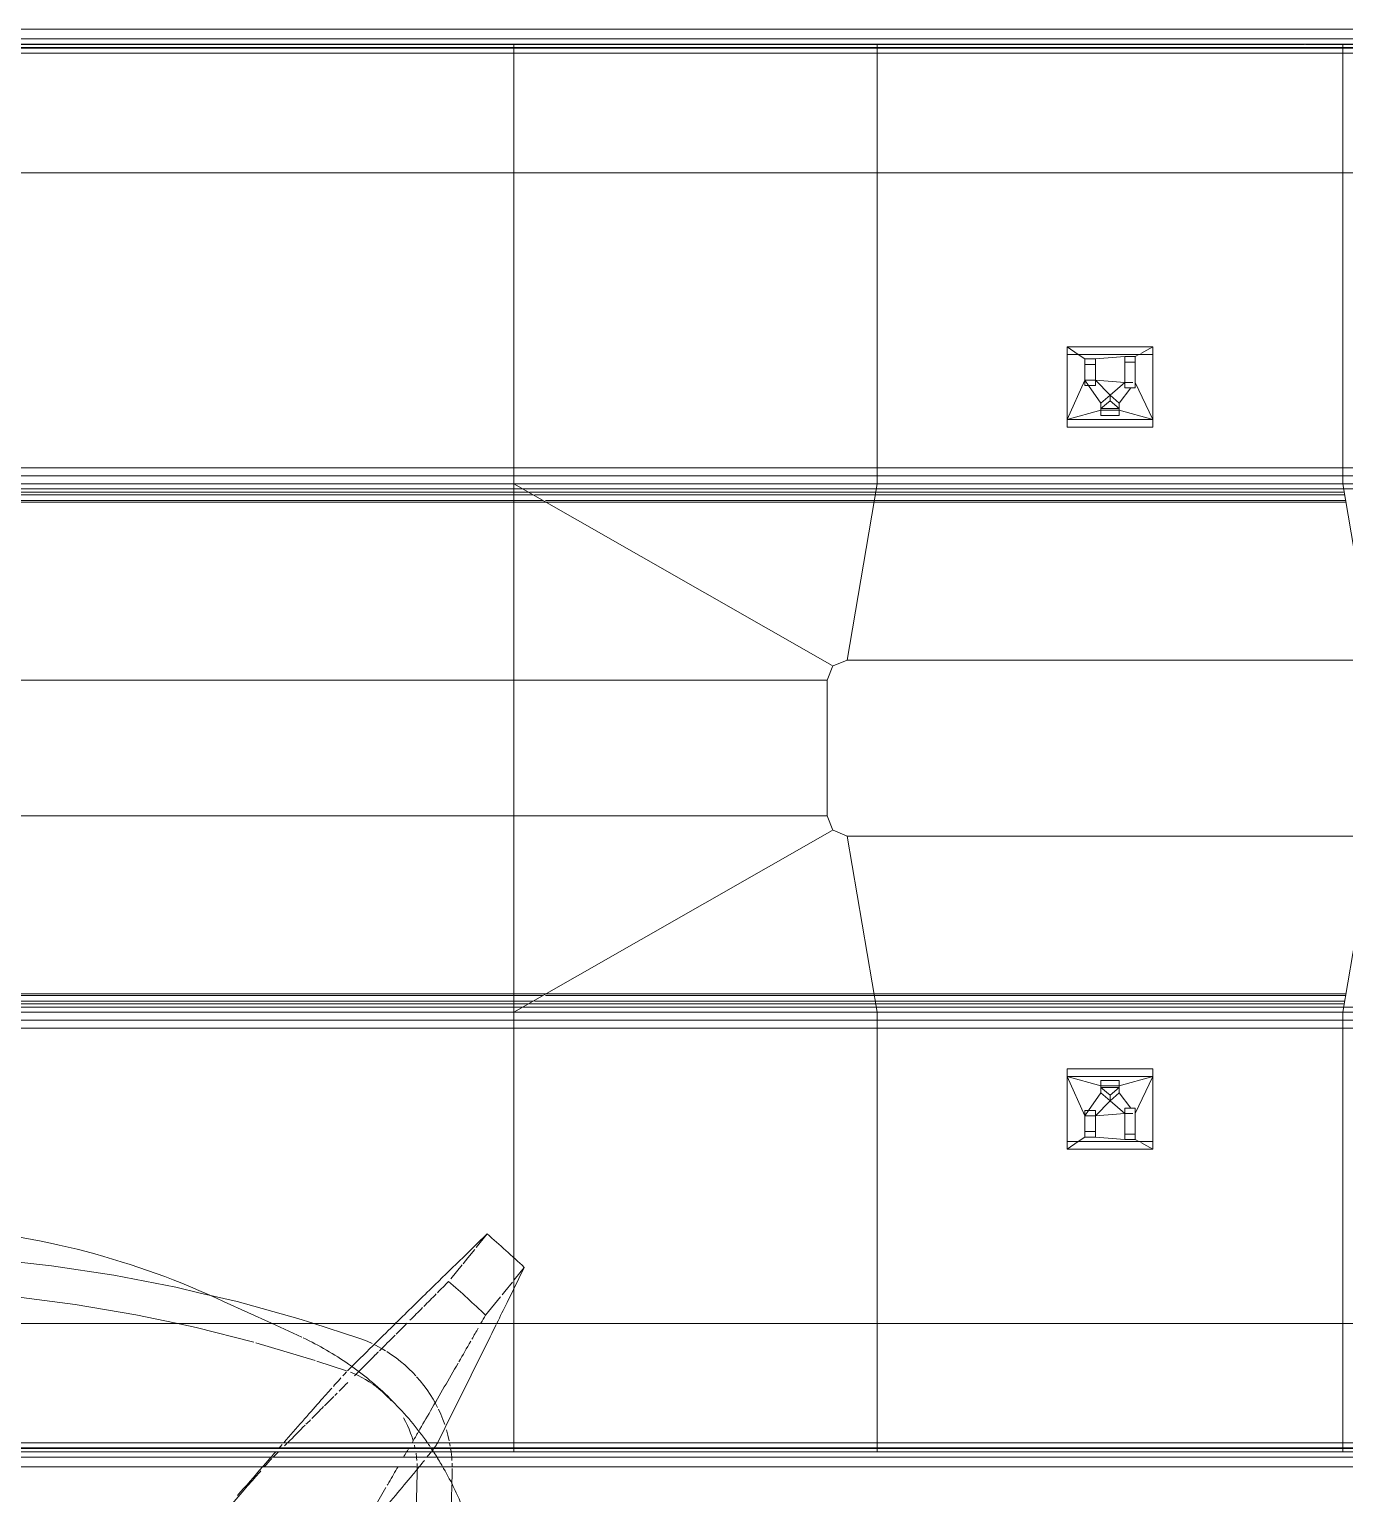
# Model space of a CAD drawing. Header units: inches. Extents: x 11834 to 13024, y -8101 to -6934.
# Drawn here: x 12537.18 to 12553.65, y -7416.22 to -7397.88 of the extents above; entities that cross this region are included whole.
import ezdxf

# ---------------------------------------------------------------- set-up
doc = ezdxf.new("R2010")
doc.units = ezdxf.units.IN
doc.header["$MEASUREMENT"] = 0
doc.layers.add('G-IMPT', color=8, linetype='Continuous', lineweight=9)
doc.layers.add('I-FURN', color=30, linetype='Continuous', lineweight=9)

# ---------------------------------------------------------------- blocks, each defined once
blk = doc.blocks.new('campfire - campfire_dwg-V1-FIRST FLOOR POWER _ SIGNAL')
at = {"layer": 'G-IMPT'}
for p, q in [((0, 0), (60, 0)), ((0.118, 0), (60, 0)), ((0.118, -0.118), (59.882, -0.118)), ((59.882, -0.118), (0.118, -0.118)), ((0.118, -0.118), (59.882, -0.118)), ((59.882, -0.118), (0.118, -0.118)), ((27.086, -0.185), (22.537, -0.185)), ((27.086, -0.188), (22.537, -0.188)), ((27.086, -0.228), (22.537, -0.228)), ((27.086, -0.236), (22.537, -0.236)), ((27.086, -0.3), (22.537, -0.3)), ((27.086, -0.185), (32.914, -0.185)), ((27.086, -0.188), (27.086, -0.185)), ((27.086, -0.228), (27.086, -0.185)), ((27.086, -0.228), (27.086, -0.188)), ((27.552, -0.188), (27.086, -0.188)), ((32.914, -0.228), (27.086, -0.228)), ((27.086, -0.3), (27.086, -0.228)), ((27.086, -1.795), (27.086, -0.236)), ((27.086, -0.236), (32.914, -0.236)), ((27.086, -0.3), (32.914, -0.3)), ((27.086, -1.795), (27.086, -0.3)), ((32.914, -0.188), (27.564, -0.188)), ((32.914, -0.185), (37.463, -0.185)), ((32.914, -0.188), (32.914, -0.185)), ((32.914, -0.228), (32.914, -0.185)), ((32.914, -0.228), (32.914, -0.188)), ((32.914, -0.188), (37.463, -0.188)), ((32.914, -0.228), (37.463, -0.228)), ((32.914, -0.3), (32.914, -0.228)), ((32.914, -1.795), (32.914, -0.236)), ((32.914, -0.236), (37.463, -0.236)), ((32.914, -0.3), (32.914, -1.795)), ((32.914, -0.3), (37.463, -0.3)), ((37.463, -0.185), (59.1, -0.185)), ((37.463, -0.188), (37.463, -0.185)), ((37.463, -0.228), (37.463, -0.185)), ((37.463, -0.228), (37.463, -0.188)), ((37.463, -0.188), (59.1, -0.188)), ((37.463, -0.228), (59.1, -0.228)), ((37.463, -0.228), (37.463, -0.3)), ((37.463, -1.795), (37.463, -0.236)), ((37.463, -0.236), (59.1, -0.236)), ((37.463, -0.3), (59.1, -0.3)), ((37.463, -0.3), (37.463, -1.795)), ((22.537, -1.795), (27.086, -1.795)), ((27.086, -1.795), (32.914, -1.795)), ((27.086, -5.493), (27.086, -1.795)), ((32.914, -1.795), (37.463, -1.795)), ((32.914, -5.493), (32.914, -1.795)), ((37.463, -1.795), (59.1, -1.795)), ((37.463, -5.493), (37.463, -1.795)), ((29.463, -4.072), (29.463, -3.978)), ((29.463, -3.978), (29.463, -4.072)), ((30.538, -3.978), (29.463, -3.978)), ((29.463, -3.978), (29.614, -4.059)), ((30.538, -3.978), (30.398, -4.072)), ((30.538, -4.072), (30.538, -3.978)), ((30.538, -3.978), (30.538, -4.072)), ((29.463, -4.886), (29.463, -4.072)), ((30.538, -4.072), (29.463, -4.072)), ((29.463, -4.981), (29.463, -4.072)), ((29.638, -4.072), (29.685, -4.097)), ((29.685, -4.097), (29.685, -4.422)), ((29.685, -4.097), (29.685, -4.166)), ((29.685, -4.097), (29.815, -4.097)), ((29.685, -4.491), (29.685, -4.166)), ((29.685, -4.166), (29.815, -4.166)), ((29.815, -4.422), (29.815, -4.097)), ((29.815, -4.166), (29.815, -4.097)), ((30.183, -4.127), (29.815, -4.097)), ((29.815, -4.166), (29.815, -4.491)), ((30.183, -4.392), (30.183, -4.127)), ((30.183, -4.196), (30.183, -4.127)), ((30.183, -4.127), (30.317, -4.127)), ((30.183, -4.461), (30.183, -4.196)), ((30.183, -4.196), (30.317, -4.196)), ((30.398, -4.072), (30.317, -4.127)), ((30.317, -4.392), (30.317, -4.127)), ((30.317, -4.196), (30.317, -4.127)), ((30.317, -4.196), (30.317, -4.461)), ((30.538, -4.886), (30.538, -4.072)), ((30.538, -4.981), (30.538, -4.072)), ((30.183, -4.392), (29.815, -4.422)), ((30.183, -4.392), (30, -4.583)), ((30.183, -4.392), (30.317, -4.392)), ((30.183, -4.461), (30.183, -4.392)), ((30.317, -4.392), (30.269, -4.461)), ((30.317, -4.461), (30.317, -4.392)), ((30.538, -4.886), (30.317, -4.392)), ((29.463, -4.886), (29.685, -4.422)), ((29.685, -4.422), (29.685, -4.491)), ((29.685, -4.491), (29.815, -4.491)), ((29.713, -4.422), (29.815, -4.422)), ((29.738, -4.491), (29.884, -4.681)), ((29.815, -4.491), (29.815, -4.422)), ((29.815, -4.422), (30, -4.583)), ((30, -4.583), (29.884, -4.681)), ((30, -4.651), (30, -4.583)), ((30.116, -4.681), (30, -4.583)), ((30.269, -4.461), (30.116, -4.681)), ((30.183, -4.461), (30.317, -4.461)), ((29.463, -4.886), (29.884, -4.768)), ((30, -4.651), (29.884, -4.749)), ((29.884, -4.681), (29.884, -4.749)), ((29.884, -4.749), (29.884, -4.681)), ((29.884, -4.749), (29.884, -4.836)), ((30.116, -4.749), (29.884, -4.749)), ((29.884, -4.836), (29.884, -4.768)), ((30.116, -4.768), (29.884, -4.768)), ((30.116, -4.749), (30, -4.651)), ((30.116, -4.749), (30.116, -4.681)), ((30.116, -4.681), (30.116, -4.749)), ((30.116, -4.749), (30.116, -4.836)), ((30.116, -4.768), (30.116, -4.836)), ((30.538, -4.886), (30.116, -4.768)), ((29.463, -4.886), (29.463, -4.981)), ((29.463, -4.886), (30.538, -4.886)), ((30.116, -4.836), (29.884, -4.836)), ((30.538, -4.886), (30.538, -4.981)), ((30.538, -4.981), (29.463, -4.981)), ((27.086, -5.493), (22.537, -5.493)), ((27.086, -5.493), (27.086, -5.59)), ((32.914, -5.493), (27.086, -5.493)), ((32.914, -5.493), (37.463, -5.493)), ((32.914, -5.493), (32.914, -5.59)), ((37.463, -5.493), (55.834, -5.493)), ((37.463, -5.493), (37.463, -5.59)), ((27.086, -5.59), (22.537, -5.59)), ((27.086, -5.59), (27.086, -5.693)), ((32.914, -5.59), (27.086, -5.59)), ((32.914, -5.59), (37.463, -5.59)), ((32.914, -5.59), (32.914, -5.693)), ((37.463, -5.59), (55.834, -5.59)), ((37.463, -5.693), (37.463, -5.59)), ((55.778, -5.693), (4.222, -5.693)), ((55.778, -5.693), (4.222, -5.693)), ((27.071, -5.754), (4.222, -5.754)), ((27.086, -5.693), (22.537, -5.693)), ((27.086, -5.693), (26.709, -7.898)), ((27.063, -5.829), (37.207, -5.829)), ((37.269, -5.796), (27.068, -5.796)), ((27.068, -5.798), (37.265, -5.798)), ((37.347, -5.754), (27.076, -5.754)), ((32.914, -5.693), (27.086, -5.693)), ((32.914, -5.693), (33.291, -7.898)), ((37.463, -5.693), (32.914, -5.693)), ((33.479, -7.966), (37.463, -5.693)), ((37.226, -5.829), (55.778, -5.829)), ((37.279, -5.798), (55.778, -5.798)), ((55.778, -5.796), (37.283, -5.796)), ((55.778, -5.754), (37.356, -5.754)), ((37.463, -5.693), (55.778, -5.693)), ((37.463, -8.15), (37.463, -5.693)), ((27.047, -5.923), (55.778, -5.923)), ((27.05, -5.902), (37.067, -5.902)), ((37.096, -5.902), (55.778, -5.902)), ((26.709, -7.898), (33.291, -7.898)), ((26.709, -7.898), (33.291, -7.898)), ((33.466, -7.97), (33.291, -7.898)), ((33.466, -7.97), (33.291, -7.898)), ((33.469, -7.971), (33.543, -8.15)), ((33.543, -8.15), (33.469, -7.971)), ((33.543, -9.85), (33.543, -8.15)), ((33.543, -9.85), (33.543, -8.15)), ((37.463, -8.15), (33.543, -8.15)), ((37.463, -8.15), (55.778, -8.15)), ((37.463, -9.85), (37.463, -8.15)), ((33.469, -10.029), (33.543, -9.85)), ((33.469, -10.029), (33.543, -9.85)), ((33.543, -9.85), (37.463, -9.85)), ((37.463, -9.85), (55.778, -9.85)), ((37.463, -9.85), (37.463, -12.307)), ((33.466, -10.03), (33.291, -10.102)), ((33.291, -10.102), (33.466, -10.03)), ((33.479, -10.034), (37.463, -12.307)), ((26.709, -10.102), (33.291, -10.102)), ((33.291, -10.102), (26.709, -10.102)), ((27.086, -12.307), (26.709, -10.102)), ((32.914, -12.307), (33.291, -10.102)), ((27.047, -12.077), (55.779, -12.077)), ((37.067, -12.098), (27.05, -12.098)), ((55.779, -12.098), (37.096, -12.098)), ((27.071, -12.246), (4.222, -12.246)), ((37.207, -12.171), (27.063, -12.171)), ((37.265, -12.202), (27.068, -12.202)), ((37.269, -12.204), (27.068, -12.204)), ((37.347, -12.246), (27.076, -12.246)), ((55.778, -12.171), (37.226, -12.171)), ((55.778, -12.202), (37.279, -12.202)), ((55.778, -12.204), (37.283, -12.204)), ((55.778, -12.246), (37.356, -12.246)), ((4.222, -12.307), (55.778, -12.307)), ((4.222, -12.307), (55.778, -12.307)), ((27.086, -12.307), (22.537, -12.307)), ((27.086, -12.41), (22.537, -12.41)), ((32.914, -12.307), (27.086, -12.307)), ((27.086, -12.41), (27.086, -12.307)), ((27.086, -12.41), (32.914, -12.41)), ((27.086, -12.507), (27.086, -12.41)), ((32.914, -12.41), (32.914, -12.307)), ((37.463, -12.307), (32.914, -12.307)), ((32.914, -12.41), (37.463, -12.41)), ((32.914, -12.507), (32.914, -12.41)), ((37.463, -12.307), (55.778, -12.307)), ((37.463, -12.307), (37.463, -12.41)), ((37.463, -12.41), (55.834, -12.41)), ((37.463, -12.507), (37.463, -12.41)), ((27.086, -12.507), (22.537, -12.507)), ((27.086, -16.205), (27.086, -12.507)), ((32.914, -12.507), (27.086, -12.507)), ((32.914, -12.507), (37.463, -12.507)), ((32.914, -12.507), (32.914, -16.205)), ((37.463, -12.507), (55.834, -12.507)), ((37.463, -12.507), (37.463, -16.205)), ((29.463, -13.114), (29.463, -13.019)), ((29.463, -13.019), (29.463, -13.928)), ((29.463, -13.019), (30.538, -13.019)), ((30.538, -13.019), (30.538, -13.114)), ((30.538, -13.019), (30.538, -13.928)), ((29.463, -13.114), (29.463, -13.928)), ((29.463, -13.114), (29.884, -13.232)), ((29.463, -13.114), (29.685, -13.578)), ((29.463, -13.114), (30.538, -13.114)), ((29.884, -13.164), (29.884, -13.232)), ((29.884, -13.164), (30.116, -13.164)), ((29.884, -13.251), (29.884, -13.164)), ((30.538, -13.114), (30.116, -13.232)), ((30.116, -13.232), (30.116, -13.164)), ((30.116, -13.251), (30.116, -13.164)), ((30.538, -13.114), (30.317, -13.608)), ((30.538, -13.114), (30.538, -13.928)), ((29.738, -13.509), (29.884, -13.319)), ((30.116, -13.232), (29.884, -13.232)), ((29.884, -13.319), (29.884, -13.251)), ((29.884, -13.251), (29.884, -13.319)), ((30, -13.349), (29.884, -13.251)), ((30.116, -13.251), (29.884, -13.251)), ((30, -13.417), (29.884, -13.319)), ((30.116, -13.251), (30, -13.349)), ((30.116, -13.319), (30, -13.417)), ((30, -13.417), (30, -13.349)), ((30.116, -13.319), (30.116, -13.251)), ((30.116, -13.319), (30.116, -13.251)), ((30.269, -13.539), (30.116, -13.319)), ((29.685, -13.578), (29.685, -13.509)), ((29.685, -13.509), (29.685, -13.834)), ((29.685, -13.509), (29.815, -13.509)), ((29.815, -13.578), (30, -13.417)), ((29.815, -13.509), (29.815, -13.578)), ((29.815, -13.509), (29.815, -13.834)), ((30.183, -13.608), (30, -13.417)), ((30.183, -13.539), (30.183, -13.608)), ((30.183, -13.539), (30.183, -13.804)), ((30.183, -13.539), (30.317, -13.539)), ((30.317, -13.608), (30.269, -13.539)), ((30.317, -13.539), (30.317, -13.608)), ((30.317, -13.539), (30.317, -13.804)), ((29.685, -13.578), (29.685, -13.903)), ((29.713, -13.578), (29.815, -13.578)), ((29.815, -13.578), (29.815, -13.903)), ((30.183, -13.608), (29.815, -13.578)), ((30.183, -13.608), (30.317, -13.608)), ((30.183, -13.873), (30.183, -13.608)), ((30.317, -13.608), (30.317, -13.873)), ((29.463, -13.928), (29.463, -14.022)), ((29.463, -13.928), (29.463, -14.022)), ((30.538, -13.928), (29.463, -13.928)), ((29.638, -13.928), (29.685, -13.903)), ((29.685, -13.903), (29.685, -13.834)), ((29.815, -13.834), (29.685, -13.834)), ((29.685, -13.903), (29.815, -13.903)), ((29.815, -13.834), (29.815, -13.903)), ((30.183, -13.873), (29.815, -13.903)), ((30.183, -13.804), (30.183, -13.873)), ((30.317, -13.804), (30.183, -13.804)), ((30.183, -13.873), (30.317, -13.873)), ((30.317, -13.804), (30.317, -13.873)), ((30.398, -13.928), (30.317, -13.873)), ((30.538, -14.022), (30.398, -13.928)), ((30.538, -13.928), (30.538, -14.022)), ((30.538, -13.928), (30.538, -14.022)), ((29.463, -14.022), (29.614, -13.941)), ((30.538, -14.022), (29.463, -14.022)), ((22.537, -16.205), (27.086, -16.205)), ((27.086, -16.205), (32.914, -16.205)), ((27.086, -17.764), (27.086, -16.205)), ((27.086, -17.7), (27.086, -16.205)), ((37.463, -16.205), (32.914, -16.205)), ((32.914, -16.205), (32.914, -17.764)), ((32.914, -17.7), (32.914, -16.205)), ((37.463, -16.205), (59.1, -16.205)), ((37.463, -16.205), (37.463, -17.764)), ((37.463, -17.7), (37.463, -16.205)), ((22.537, -17.7), (27.086, -17.7)), ((27.086, -17.764), (22.537, -17.764)), ((27.086, -17.772), (22.537, -17.772)), ((27.086, -17.7), (27.086, -17.772)), ((27.086, -17.7), (32.914, -17.7)), ((32.914, -17.764), (27.086, -17.764)), ((27.086, -17.772), (27.086, -17.812)), ((27.086, -17.772), (27.086, -17.815)), ((27.086, -17.772), (32.914, -17.772)), ((32.914, -17.772), (32.914, -17.7)), ((32.914, -17.7), (37.463, -17.7)), ((32.914, -17.764), (37.463, -17.764)), ((32.914, -17.772), (32.914, -17.812)), ((32.914, -17.772), (37.463, -17.772)), ((32.914, -17.772), (32.914, -17.815)), ((37.463, -17.772), (37.463, -17.7)), ((37.463, -17.7), (59.1, -17.7)), ((37.463, -17.764), (59.1, -17.764)), ((37.463, -17.772), (37.463, -17.812)), ((37.463, -17.772), (59.1, -17.772)), ((37.463, -17.772), (37.463, -17.815)), ((0.118, -17.882), (59.882, -17.882)), ((59.882, -17.882), (0.118, -17.882)), ((59.882, -17.882), (0.118, -17.882)), ((0.118, -17.882), (59.882, -17.882)), ((27.086, -17.812), (22.537, -17.812)), ((27.086, -17.815), (22.537, -17.815)), ((27.086, -17.812), (27.086, -17.815)), ((27.552, -17.812), (27.086, -17.812)), ((32.914, -17.815), (27.086, -17.815)), ((32.914, -17.812), (27.564, -17.812)), ((32.914, -17.812), (32.914, -17.815)), ((37.463, -17.812), (32.914, -17.812)), ((32.914, -17.815), (37.463, -17.815)), ((37.463, -17.812), (37.463, -17.815)), ((37.463, -17.812), (59.1, -17.812)), ((37.463, -17.815), (59.1, -17.815)), ((60, -18), (0, -18)), ((60, -18), (0.118, -18))]:
    blk.add_line(p, q, dxfattribs=at)
blk = doc.blocks.new('campfire - campfire-V2-FIRST FLOOR POWER _ SIGNAL')
blk.add_blockref('campfire - campfire_dwg-V1-FIRST FLOOR POWER _ SIGNAL', (0, 0))
blk = doc.blocks.new('HighTower_Nadia_Bob_BarStool - HighTower_Nadia_Bob_BarStool-6986173-FIRST FLOOR POWER _ SIGNAL')
at = {"layer": 'I-FURN'}
for p, q in [((-7.299, 3.248), (-7.586, -6.424)), ((-7.153, -6.576), (-7.023, -2.2)), ((-4.409, -5.701), (-4.987, -6.368)), ((-7.59, -6.563), (-7.591, -6.633)), ((-7.586, -6.434), (-7.59, -6.563)), ((-7.153, -6.615), (-7.153, -6.576)), ((-7.59, -6.656), (-7.589, -6.699)), ((-7.587, -6.732), (-7.584, -6.773)), ((-7.584, -6.774), (-7.576, -6.841)), ((-7.153, -6.656), (-7.153, -6.627)), ((-7.15, -6.698), (-7.152, -6.668)), ((-7.144, -6.772), (-7.148, -6.732)), ((-7.137, -6.824), (-7.144, -6.774)), ((-7.576, -6.846), (-7.57, -6.883)), ((-7.566, -6.912), (-7.557, -6.954)), ((-7.116, -6.927), (-7.123, -6.893)), ((-7.087, -7.028), (-7.102, -6.978)), ((-6.795, -7.517), (-6.828, -7.481)), ((-6.55, -7.72), (-6.586, -7.696)), ((-6.316, -7.839), (-6.365, -7.819)), ((-5.896, -7.979), (-6.267, -7.857)), ((-6.942, -7.975), (-6.887, -8.018)), ((-6.887, -8.018), (-6.83, -8.059)), ((-6.83, -8.059), (-6.771, -8.098)), ((-5.133, -8.208), (-5.872, -7.988)), ((-6.644, -8.17), (-6.612, -8.186)), ((-4.385, -8.398), (-5.107, -8.214)), ((-6.409, -8.27), (-5.845, -8.452)), ((-5.705, -8.28), (-5.329, -8.452)), ((-4.132, -8.452), (-4.385, -8.398)), ((-8.008, -8.553), (-8.194, -8.783)), ((-5.329, -8.452), (-4.736, -8.722)), ((-8.366, -8.995), (-8.492, -9.151)), ((-7.715, -9.185), (-7.573, -9.01)), ((-8.028, -9.571), (-7.889, -9.4))]:
    blk.add_line(p, q, dxfattribs=at)
at = {"layer": 'I-FURN', "flags": 128}
for points in [[(-7.552, -6.981), (-7.536, -7.049), (-7.518, -7.116)], [(-7.05, -7.126), (-7.069, -7.078), (-7.087, -7.028)], [(-6.98, -7.267), (-7.005, -7.221), (-7.028, -7.174), (-7.049, -7.127)], [(-7.496, -7.183), (-7.472, -7.249), (-7.446, -7.313), (-7.416, -7.377)], [(-7.405, -7.399), (-7.385, -7.439), (-7.35, -7.5), (-7.314, -7.56), (-7.275, -7.618), (-7.234, -7.675), (-7.19, -7.73), (-7.144, -7.783)], [(-6.594, -7.69), (-6.636, -7.659), (-6.677, -7.627), (-6.717, -7.593), (-6.755, -7.557), (-6.792, -7.519)], [(-7.135, -7.793), (-7.097, -7.834), (-7.047, -7.883), (-6.995, -7.93), (-6.942, -7.975)], [(-6.459, -7.773), (-6.505, -7.747), (-6.55, -7.72)], [(-6.365, -7.819), (-6.413, -7.797), (-6.459, -7.773)], [(-6.754, -8.108), (-6.711, -8.134), (-6.65, -8.167)], [(-6.587, -8.198), (-6.523, -8.227), (-6.458, -8.253), (-6.409, -8.27)], [(-5.845, -8.452), (-5.658, -8.512), (-4.897, -8.723), (-4.436, -8.831)], [(4.139, -8.452), (4.037, -8.476), (3.279, -8.622), (2.516, -8.738), (1.749, -8.823), (0.979, -8.878), (0.208, -8.902), (-0.564, -8.894), (-1.335, -8.856), (-2.103, -8.788), (-2.869, -8.688), (-3.63, -8.558), (-4.132, -8.452)], [(-8.216, -8.81), (-8.25, -8.852), (-8.343, -8.967)], [(-4.436, -8.831), (-4.129, -8.903), (-3.354, -9.053), (-2.573, -9.172), (-1.789, -9.259), (-1.002, -9.315), (-0.213, -9.339), (0.577, -9.332), (1.365, -9.293), (2.151, -9.223), (2.934, -9.121), (3.712, -8.988), (4.417, -8.838)], [(-7.871, -9.378), (-7.786, -9.273), (-7.725, -9.198)]]:
    blk.add_lwpolyline(points, dxfattribs=at)
at = {"layer": 'I-FURN'}
for points, knots in [([(-8.013, -4.654), (-8.012, -4.808), (-7.993, -5.111), (-7.916, -5.554), (-7.809, -5.918), (-7.699, -6.202), (-7.596, -6.429), (-7.514, -6.582), (-7.464, -6.668)], [0, 0, 0, 0, 0.1, 0.2, 0.3, 0.35, 0.4, 0.4652223, 0.4652223, 0.4652223, 0.4652223]), ([(-7.183, -6.663), (-7.154, -6.627), (-7.007, -6.448), (-6.73, -6.119), (-6.367, -5.696), (-6.177, -5.476), (-6.082, -5.367)], [-0.6508183, -0.6508183, -0.6508183, -0.6508183, -0.5714286, -0.2857143, -0.1428571, 0, 0, 0, 0]), ([(-5.195, -6.606), (-5.18, -6.589), (-5.14, -6.543), (-5.07, -6.463), (-5.015, -6.4), (-4.987, -6.368)], [-0.449003, -0.449003, -0.449003, -0.449003, -0.3333333, -0.1666667, 0, 0, 0, 0]), ([(-7.464, -6.668), (-7.456, -6.68), (-7.419, -6.743), (-7.38, -6.806), (-7.348, -6.855)], [0.46522226, 0.46522226, 0.46522226, 0.46522226, 0.475, 0.51347384, 0.51347384, 0.51347384, 0.51347384]), ([(-7.33, -6.848), (-7.324, -6.839), (-7.307, -6.818), (-7.289, -6.794), (-7.277, -6.78)], [-0.81530088, -0.81530088, -0.81530088, -0.81530088, -0.78571429, -0.74584546, -0.74584546, -0.74584546, -0.74584546]), ([(-5.218, -6.657), (-5.254, -6.699), (-5.309, -6.762), (-5.362, -6.822), (-5.38, -6.843)], [-0.84148206, -0.84148206, -0.84148206, -0.84148206, -0.78571429, -0.75761388, -0.75761388, -0.75761388, -0.75761388]), ([(-8.141, -8.436), (-8.041, -8.234), (-7.796, -7.74), (-7.551, -7.247), (-7.406, -6.956)], [-0.675535, -0.675535, -0.675535, -0.675535, -0.4, -0.0025613, -0.0025613, -0.0025613, -0.0025613]), ([(-7.27, -6.968), (-7.265, -6.976), (-7.193, -7.076), (-7.049, -7.261), (-6.816, -7.511), (-6.562, -7.741), (-6.212, -8.008), (-5.923, -8.174), (-5.724, -8.271)], [0.5436594, 0.5436594, 0.5436594, 0.5436594, 0.55, 0.625, 0.7, 0.775, 0.85, 0.9956084, 0.9956084, 0.9956084, 0.9956084]), ([(-5.48, -6.957), (-5.562, -7.051), (-5.791, -7.311), (-6.002, -7.551), (-6.082, -7.641)], [-0.7042685, -0.7042685, -0.7042685, -0.7042685, -0.5714286, -0.308552, -0.308552, -0.308552, -0.308552]), ([(-7.166, -7.094), (-7.217, -7.181), (-7.383, -7.467), (-7.549, -7.754), (-7.663, -7.954)], [-0.5417886, -0.5417886, -0.5417886, -0.5417886, -0.4444444, -0.2222222, -0.2222222, -0.2222222, -0.2222222]), ([(-6.322, -7.9), (-6.426, -8.003), (-6.613, -8.187), (-6.799, -8.371), (-6.882, -8.452)], [-0.9758244, -0.9758244, -0.9758244, -0.9758244, -0.8, -0.659179, -0.659179, -0.659179, -0.659179]), ([(-8.492, -9.151), (-8.42, -9.004), (-8.306, -8.771), (-8.191, -8.538), (-8.148, -8.452)], [-1, -1, -1, -1, -0.8, -0.6824877, -0.6824877, -0.6824877, -0.6824877]), ([(-6.881, -8.452), (-7.033, -8.601), (-7.417, -8.978), (-7.798, -9.348), (-8.028, -9.571)], [-0.659179, -0.659179, -0.659179, -0.659179, -0.4, 0, 0, 0, 0])]:
    blk.add_open_spline(points, degree=3, knots=knots, dxfattribs=at)
for points in [[(-6.623, -6.162), (-6.668, -6.239), (-6.714, -6.317), (-6.759, -6.394)], [(-4.901, -6.294), (-5.008, -6.416), (-5.114, -6.538), (-5.218, -6.657)], [(-6.797, -6.46), (-6.836, -6.526), (-6.874, -6.591), (-6.912, -6.656)], [(-6.777, -6.425), (-6.784, -6.437), (-6.791, -6.448), (-6.797, -6.46)], [(-7.241, -6.734), (-7.223, -6.712), (-7.204, -6.688), (-7.184, -6.663)], [(-6.981, -6.774), (-6.993, -6.796), (-7.006, -6.819), (-7.019, -6.841)], [(-5.413, -6.841), (-5.391, -6.819), (-5.369, -6.797), (-5.347, -6.774)], [(-5.331, -6.758), (-5.327, -6.755), (-5.32, -6.747), (-5.31, -6.736)], [(-5.31, -6.736), (-5.301, -6.726), (-5.288, -6.712), (-5.273, -6.695)], [(-5.271, -6.692), (-5.262, -6.682), (-5.252, -6.671), (-5.241, -6.658)], [(-7.404, -6.951), (-7.399, -6.941), (-7.387, -6.923), (-7.368, -6.897)], [(-7.356, -6.881), (-7.349, -6.872), (-7.342, -6.863), (-7.334, -6.853)], [(-7.344, -6.86), (-7.336, -6.872), (-7.329, -6.884), (-7.321, -6.896)], [(-7.314, -6.906), (-7.3, -6.926), (-7.287, -6.945), (-7.273, -6.965)], [(-7.087, -6.956), (-7.105, -6.988), (-7.124, -7.02), (-7.142, -7.052)], [(-7.023, -6.847), (-7.03, -6.859), (-7.036, -6.87), (-7.043, -6.882)], [(-5.749, -7.177), (-5.676, -7.103), (-5.602, -7.03), (-5.529, -6.956)], [(-5.519, -6.947), (-5.509, -6.937), (-5.499, -6.926), (-5.488, -6.916)], [(-5.425, -6.894), (-5.437, -6.908), (-5.45, -6.922), (-5.462, -6.936)], [(-7.143, -7.053), (-7.15, -7.065), (-7.157, -7.077), (-7.164, -7.089)], [(-5.98, -7.408), (-5.93, -7.358), (-5.881, -7.308), (-5.831, -7.259)], [(-5.815, -7.242), (-5.796, -7.224), (-5.778, -7.205), (-5.759, -7.187)], [(-6.109, -7.537), (-6.07, -7.498), (-6.031, -7.459), (-5.992, -7.42)], [(-6.282, -7.71), (-6.247, -7.675), (-6.211, -7.639), (-6.175, -7.603)], [(-6.102, -7.662), (-6.146, -7.712), (-6.174, -7.743), (-6.197, -7.768)], [(-6.151, -7.579), (-6.141, -7.569), (-6.131, -7.559), (-6.121, -7.549)], [(-6.626, -8.055), (-6.556, -7.984), (-6.486, -7.914), (-6.415, -7.843)], [(-6.415, -7.843), (-6.398, -7.826), (-6.382, -7.81), (-6.365, -7.793)], [(-6.279, -7.858), (-6.293, -7.872), (-6.308, -7.886), (-6.322, -7.9)], [(-6.22, -7.794), (-6.242, -7.818), (-6.256, -7.833), (-6.267, -7.845)], [(-7.674, -7.971), (-7.723, -8.056), (-7.772, -8.141), (-7.821, -8.227)], [(-6.666, -8.094), (-6.653, -8.082), (-6.641, -8.069), (-6.629, -8.057)], [(-6.874, -8.303), (-6.809, -8.238), (-6.745, -8.173), (-6.68, -8.108)], [(-7.836, -8.253), (-7.863, -8.3), (-7.89, -8.346), (-7.916, -8.393)], [(-7.023, -8.452), (-6.978, -8.406), (-6.933, -8.361), (-6.888, -8.316)], [(-7.95, -8.452), (-7.969, -8.485), (-7.989, -8.519), (-8.008, -8.553)], [(-7.544, -8.975), (-7.624, -8.907), (-7.78, -8.768), (-7.933, -8.625), (-8.008, -8.553)], [(-7.219, -8.648), (-7.166, -8.596), (-7.114, -8.543), (-7.061, -8.49)], [(-7.39, -8.82), (-7.338, -8.768), (-7.286, -8.716), (-7.234, -8.663)], [(-4.736, -8.722), (-4.175, -8.985), (-3.021, -9.403), (-1.805, -9.608), (-1.181, -9.657)], [(-7.544, -8.975), (-7.498, -8.929), (-7.452, -8.882), (-7.405, -8.835)], [(-8.492, -9.151), (-8.417, -9.223), (-8.264, -9.365), (-8.107, -9.503), (-8.028, -9.571)]]:
    blk.add_open_spline(points, degree=3, dxfattribs=at)

msp = doc.modelspace()

# ---------------------------------------------------------------- block references
at = {"layer": 'I-FURN', "rotation": 180}
for name, p in [('campfire - campfire-V2-FIRST FLOOR POWER _ SIGNAL', (12580.709, -7415.882)), ('HighTower_Nadia_Bob_BarStool - HighTower_Nadia_Bob_BarStool-6986173-FIRST FLOOR POWER _ SIGNAL', (12534.883, -7422.538))]:
    msp.add_blockref(name, p, dxfattribs=at)

doc.saveas('drawing.dxf')
